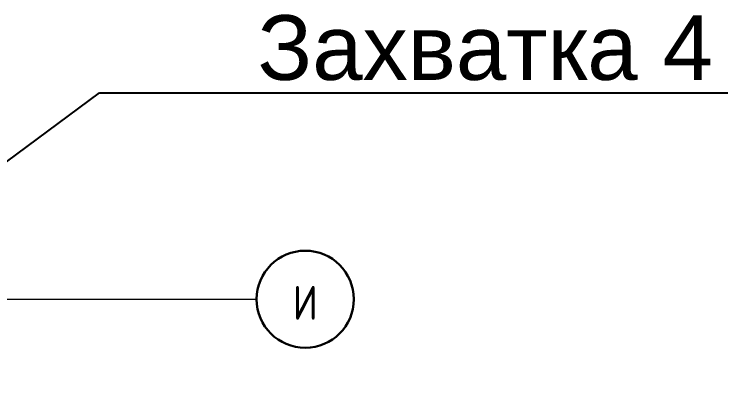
# Model space of a CAD drawing. Header units: millimetres. Extents: x 578 to 1029, y 98 to 264.
# Drawn here: x 1016.26 to 1027.27, y 203.48 to 209.4 of the extents above; entities that cross this region are included whole.
import ezdxf
from ezdxf import colors
from ezdxf.entities.mleader import LeaderData, LeaderLine
from ezdxf.math import Vec2, Vec3

# ---------------------------------------------------------------- set-up
doc = ezdxf.new("R2010")
doc.units = ezdxf.units.MM
doc.linetypes.add('Штрихпунктир 15 х 2 х 2 мм', pattern=[19, 15, -2, 0, -2])
doc.layers.add('Гидрошп', color=7, linetype='Continuous', lineweight=30)
doc.layers.add('Оси', color=7, linetype='Continuous', lineweight=18)
doc.styles.add('ISOCPEUR', font='isocpeur.ttf', dxfattribs={"width": 0.85, "height": 525})
doc.styles.get("Standard").update_dxf_attribs({"font": 'arial.ttf'})

# ---------------------------------------------------------------- blocks, each defined once
blk = doc.blocks.new('Ось сетки - Диаметр 10 мм-4594982-30_S_RC_Схема расположения ростверков_фрагмент')
at = {"layer": 'Оси'}
for start, end in [(360, 180), (180, 360)]:
    blk.add_arc((0, 0), 5, start, end, dxfattribs=at)

msp = doc.modelspace()

# ---------------------------------------------------------------- linework, layer by layer
at = {"layer": 'Гидрошп', "linetype": 'Штрихпунктир 15 х 2 х 2 мм', "lineweight": 13}
msp.add_line((975, 205), (1020, 205), dxfattribs=at)
at = {"layer": 'Гидрошп'}
for start, end in [(90, 270), (90, 270), (270, 90), (270, 90)]:
    msp.add_arc((1020.75, 205), 0.75, start, end, dxfattribs=at)
at = {"layer": 'Оси', "linetype": 'Штрихпунктир 15 х 2 х 2 мм'}
msp.add_line((975, 205), (1020, 205), dxfattribs=at)

# ---------------------------------------------------------------- block references
at = {"layer": 'Оси', "color": 7, "xscale": 0.1499999999999999, "yscale": 0.1499999999999999, "zscale": 0.1499999999999999, "rotation": 269.9999999999995}
msp.add_blockref('Ось сетки - Диаметр 10 мм-4594982-30_S_RC_Схема расположения ростверков_фрагмент', (1020.75, 205), dxfattribs=at)
msp.add_blockref('Ось сетки - Диаметр 10 мм-4594982-30_S_RC_Схема расположения ростверков_фрагмент', (1020.75, 205), dxfattribs=at)

# ---------------------------------------------------------------- texts
at = {"layer": 'Гидрошп', "color": 7, "lineweight": 13, "insert": (1020.5558, 205.209), "char_height": 0.525, "width": 0.439525, "attachment_point": 1, "style": 'ISOCPEUR'}
msp.add_mtext('\\fISOCPEUR|b0|i0|c204|p34|;\\W.85;И', dxfattribs=at)
msp.add_mtext('\\fISOCPEUR|b0|i0|c204|p34|;\\W.85;И', dxfattribs=at)
at = {"layer": 'Оси', "color": 7, "insert": (1020.5558, 205.209), "char_height": 0.525, "width": 0.439525, "attachment_point": 1, "style": 'ISOCPEUR'}
msp.add_mtext('\\fISOCPEUR|b0|i0|c204|p34|;\\W.85;И', dxfattribs=at)
msp.add_mtext('\\fISOCPEUR|b0|i0|c204|p34|;\\W.85;И', dxfattribs=at)

# ---------------------------------------------------------------- leaders
at = {"color": 7}
ml = msp.add_multileader_mtext('Standard', dxfattribs=at)
ml.set_content('Захватка 4', color=7)
ml.set_leader_properties()
ml.build(insert=Vec2(0, 0))
ml.multileader.update_dxf_attribs({"text_left_attachment_type": 6, "text_right_attachment_type": 6, "dogleg_length": 2, "arrow_head_size": 1})
ctx = ml.context
ctx.base_point, ctx.char_height, ctx.arrow_head_size, ctx.landing_gap_size, ctx.plane_origin = Vec3(1019.5737, 208.1882), 1, 1, 0.5, Vec3(1001.3325, 189.2156)
ctx.left_attachment, ctx.right_attachment, ctx.text_align_type = 6, 6, 1
notes = []
notes.append((ctx, [(1, (1, 1, 0), (1017.5737, 208.1882), (1, 0), 2, [(0, [(1011.23, 203.4787)], 0, [])])]))
ctx.mtext.insert, ctx.mtext.width, ctx.mtext.alignment, ctx.mtext.flow_direction = Vec3(1023.529, 209.3882), 7.420489, 2, 5
for ctx, leaders in notes:
    for number, flags, end, landing, length, lines in leaders:
        leader = LeaderData()
        leader.index, (leader.has_last_leader_line, leader.has_dogleg_vector, leader.attachment_direction) = number, flags
        leader.last_leader_point, leader.dogleg_vector, leader.dogleg_length = Vec3(end), Vec3(landing), length
        for number, points, colour, breaks in lines:
            line = LeaderLine()
            line.index, line.vertices, line.color, line.breaks = number, Vec3.list(points), colors.encode_raw_color(colour), breaks
            leader.lines.append(line)
        ctx.leaders.append(leader)

doc.saveas('drawing.dxf')
